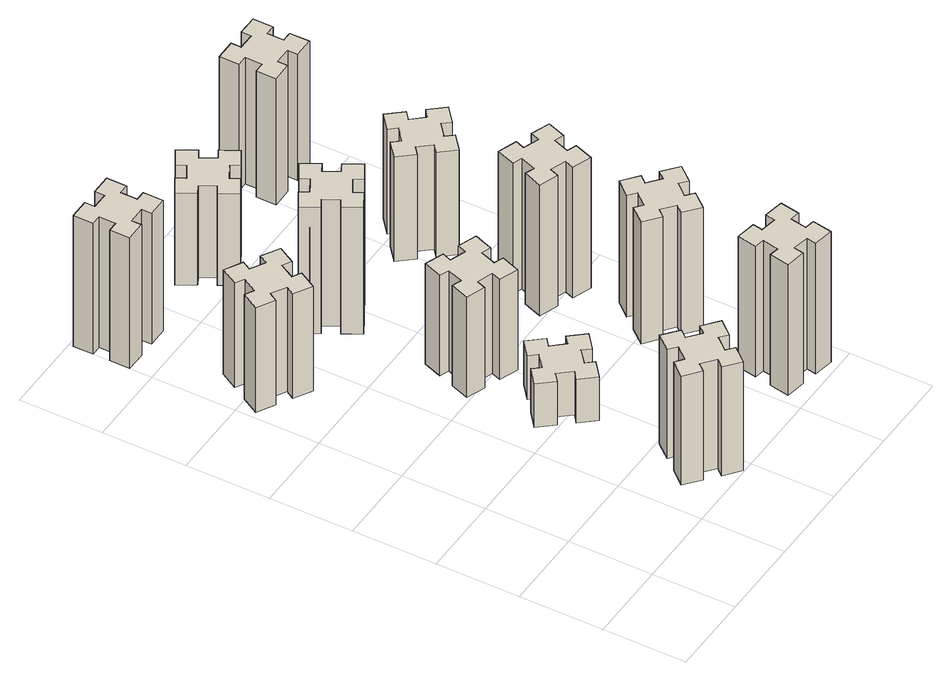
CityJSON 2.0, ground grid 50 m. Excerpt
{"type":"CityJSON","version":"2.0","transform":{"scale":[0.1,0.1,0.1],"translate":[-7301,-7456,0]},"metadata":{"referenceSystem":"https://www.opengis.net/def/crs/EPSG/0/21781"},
"CityObjects":{
"building1":{"type":"Building","attributes":{"class":"1000","function":"1000","usage":"1000","yearOfConstruction":2016,"roofType":"1000","measuredHeight":75,"storeysAboveGround":30,"storeysBelowGround":0},"geometry":[{"type":"Solid","lod":"1","boundaries":[[[[0,1,2,3,4,5,6,7,8,9,10,11,12,13,14,15,16,17,18,19]],[[17,16,20,21]],[[16,15,22,20]],[[15,14,23,22]],[[14,13,24,23]],[[13,12,25,24]],[[12,11,26,25]],[[11,10,27,26]],[[10,9,28,27]],[[9,8,29,28]],[[8,7,30,29]],[[7,6,31,30]],[[6,5,32,31]],[[5,4,33,32]],[[4,3,34,33]],[[3,2,35,34]],[[2,1,36,35]],[[1,0,37,36]],[[0,19,38,37]],[[19,18,39,38]],[[18,17,21,39]],[[24,25,26,27,28,29,30,31,32,33,34,35,36,37,38,39,21,20,22,23]]]]}]},
"building2":{"type":"Building","attributes":{"class":"1000","function":"1000","usage":"1000","yearOfConstruction":2016,"roofType":"1000","measuredHeight":72,"storeysAboveGround":30,"storeysBelowGround":0},"geometry":[{"type":"Solid","lod":"1","boundaries":[[[[40,41,42,43,44,45,46,47,48,49,50,51,52,53,54,55,56,57,58,59]],[[57,56,60,61]],[[56,55,62,60]],[[55,54,63,62]],[[54,53,64,63]],[[53,52,65,64]],[[52,51,66,65]],[[51,50,67,66]],[[50,49,68,67]],[[49,48,69,68]],[[48,47,70,69]],[[47,46,71,70]],[[46,45,72,71]],[[45,44,73,72]],[[44,43,74,73]],[[43,42,75,74]],[[42,41,76,75]],[[41,40,77,76]],[[40,59,78,77]],[[59,58,79,78]],[[58,57,61,79]],[[64,65,66,67,68,69,70,71,72,73,74,75,76,77,78,79,61,60,62,63]]]]}]},
"building3":{"type":"Building","attributes":{"class":"1000","function":"1000","usage":"1000","yearOfConstruction":2016,"roofType":"1000","measuredHeight":90,"storeysAboveGround":30,"storeysBelowGround":0},"geometry":[{"type":"Solid","lod":"1","boundaries":[[[[80,81,82,83,84,85,86,87,88,89,90,91,92,93,94,95,96,97,98,99]],[[97,96,100,101]],[[96,95,102,100]],[[95,94,103,102]],[[94,93,104,103]],[[93,92,105,104]],[[92,91,106,105]],[[91,90,107,106]],[[90,89,108,107]],[[89,88,109,108]],[[88,87,110,109]],[[87,86,111,110]],[[86,85,112,111]],[[85,84,113,112]],[[84,83,114,113]],[[83,82,115,114]],[[82,81,116,115]],[[81,80,117,116]],[[80,99,118,117]],[[99,98,119,118]],[[98,97,101,119]],[[104,105,106,107,108,109,110,111,112,113,114,115,116,117,118,119,101,100,102,103]]]]}]},
"building4":{"type":"Building","attributes":{"class":"1000","function":"1000","usage":"1000","yearOfConstruction":2016,"roofType":"1000","measuredHeight":30,"storeysAboveGround":30,"storeysBelowGround":0},"geometry":[{"type":"Solid","lod":"1","boundaries":[[[[120,121,122,123,124,125,126,127,128,129,130,131,132,133,134,135,136,137,138,139]],[[137,136,140,141]],[[136,135,142,140]],[[135,134,143,142]],[[134,133,144,143]],[[133,132,145,144]],[[132,131,146,145]],[[131,130,147,146]],[[130,129,148,147]],[[129,128,149,148]],[[128,127,150,149]],[[127,126,151,150]],[[126,125,152,151]],[[125,124,153,152]],[[124,123,154,153]],[[123,122,155,154]],[[122,121,156,155]],[[121,120,157,156]],[[120,139,158,157]],[[139,138,159,158]],[[138,137,141,159]],[[144,145,146,147,148,149,150,151,152,153,154,155,156,157,158,159,141,140,142,143]]]]}]},
"building5":{"type":"Building","attributes":{"class":"1000","function":"1000","usage":"1000","yearOfConstruction":2016,"roofType":"1000","measuredHeight":69,"storeysAboveGround":30,"storeysBelowGround":0},"geometry":[{"type":"Solid","lod":"1","boundaries":[[[[160,161,162,163,164,165,166,167,168,169,170,171,172,173,174,175,176,177,178,179]],[[177,176,180,181]],[[176,175,182,180]],[[175,174,183,182]],[[174,173,184,183]],[[173,172,185,184]],[[172,171,186,185]],[[171,170,187,186]],[[170,169,188,187]],[[169,168,189,188]],[[168,167,190,189]],[[167,166,191,190]],[[166,165,192,191]],[[165,164,193,192]],[[164,163,194,193]],[[163,162,195,194]],[[162,161,196,195]],[[161,160,197,196]],[[160,179,198,197]],[[179,178,199,198]],[[178,177,181,199]],[[184,185,186,187,188,189,190,191,192,193,194,195,196,197,198,199,181,180,182,183]]]]}]},
"building6":{"type":"Building","attributes":{"class":"1000","function":"1000","usage":"1000","yearOfConstruction":2016,"roofType":"1000","measuredHeight":87,"storeysAboveGround":30,"storeysBelowGround":0},"geometry":[{"type":"Solid","lod":"1","boundaries":[[[[200,201,202,203,204,205,206,207,208,209,210,211,212,213,214,215,216,217,218,219]],[[217,216,220,221]],[[216,215,222,220]],[[215,214,223,222]],[[214,213,224,223]],[[213,212,225,224]],[[212,211,226,225]],[[211,210,227,226]],[[210,209,228,227]],[[209,208,229,228]],[[208,207,230,229]],[[207,206,231,230]],[[206,205,232,231]],[[205,204,233,232]],[[204,203,234,233]],[[203,202,235,234]],[[202,201,236,235]],[[201,200,237,236]],[[200,219,238,237]],[[219,218,239,238]],[[218,217,221,239]],[[224,225,226,227,228,229,230,231,232,233,234,235,236,237,238,239,221,220,222,223]]]]}]},
"building7":{"type":"Building","attributes":{"class":"1000","function":"1000","usage":"1000","yearOfConstruction":2016,"roofType":"1000","measuredHeight":90,"storeysAboveGround":30,"storeysBelowGround":0},"geometry":[{"type":"Solid","lod":"1","boundaries":[[[[240,241,242,243,244,245,246,247,248,249,250,251,252,253,254,255,256,257,258,259]],[[257,256,260,261]],[[256,255,262,260]],[[255,254,263,262]],[[254,253,264,263]],[[253,252,265,264]],[[252,251,266,265]],[[251,250,267,266]],[[250,249,268,267]],[[249,248,269,268]],[[248,247,270,269]],[[247,246,271,270]],[[246,245,272,271]],[[245,244,273,272]],[[244,243,274,273]],[[243,242,275,274]],[[242,241,276,275]],[[241,240,277,276]],[[240,259,278,277]],[[259,258,279,278]],[[258,257,261,279]],[[264,265,266,267,268,269,270,271,272,273,274,275,276,277,278,279,261,260,262,263]]]]}]},
"building8":{"type":"Building","attributes":{"class":"1000","function":"1000","usage":"1000","yearOfConstruction":2016,"roofType":"1000","measuredHeight":63,"storeysAboveGround":30,"storeysBelowGround":0},"geometry":[{"type":"Solid","lod":"1","boundaries":[[[[280,281,282,283,284,285,286,287,288,289,290,291,292,293,294,295,296,297,298,299]],[[297,296,300,301]],[[296,295,302,300]],[[295,294,303,302]],[[294,293,304,303]],[[293,292,305,304]],[[292,291,306,305]],[[291,290,307,306]],[[290,289,308,307]],[[289,288,309,308]],[[288,287,310,309]],[[287,286,311,310]],[[286,285,312,311]],[[285,284,313,312]],[[284,283,314,313]],[[283,282,315,314]],[[282,281,316,315]],[[281,280,317,316]],[[280,299,318,317]],[[299,298,319,318]],[[298,297,301,319]],[[304,305,306,307,308,309,310,311,312,313,314,315,316,317,318,319,301,300,302,303]]]]}]},
"building9":{"type":"Building","attributes":{"class":"1000","function":"1000","usage":"1000","yearOfConstruction":2016,"roofType":"1000","measuredHeight":84,"storeysAboveGround":30,"storeysBelowGround":0},"geometry":[{"type":"Solid","lod":"1","boundaries":[[[[320,321,322,323,324,325,326,327,328,329,330,331,332,333,334,335,336,337,338,339]],[[337,336,340,341]],[[336,335,342,340]],[[335,334,343,342]],[[334,333,344,343]],[[333,332,345,344]],[[332,331,346,345]],[[331,330,347,346]],[[330,329,348,347]],[[329,328,349,348]],[[328,327,350,349]],[[327,326,351,350]],[[326,325,352,351]],[[325,324,353,352]],[[324,323,354,353]],[[323,322,355,354]],[[322,321,356,355]],[[321,320,357,356]],[[320,339,358,357]],[[339,338,359,358]],[[338,337,341,359]],[[344,345,346,347,348,349,350,351,352,353,354,355,356,357,358,359,341,340,342,343]]]]}]},
"building10":{"type":"Building","attributes":{"class":"1000","function":"1000","usage":"1000","yearOfConstruction":2016,"roofType":"1000","measuredHeight":90,"storeysAboveGround":30,"storeysBelowGround":0},"geometry":[{"type":"Solid","lod":"1","boundaries":[[[[360,361,362,363,364,365,366,367,368,369,370,371,372,373,374,375,376,377,378,379]],[[377,376,380,381]],[[376,375,382,380]],[[375,374,383,382]],[[374,373,384,383]],[[373,372,385,384]],[[372,371,386,385]],[[371,370,387,386]],[[370,369,388,387]],[[369,368,389,388]],[[368,367,390,389]],[[367,366,391,390]],[[366,365,392,391]],[[365,364,393,392]],[[364,363,394,393]],[[363,362,395,394]],[[362,361,396,395]],[[361,360,397,396]],[[360,379,398,397]],[[379,378,399,398]],[[378,377,381,399]],[[384,385,386,387,388,389,390,391,392,393,394,395,396,397,398,399,381,380,382,383]]]]}]},
"building11":{"type":"Building","attributes":{"class":"1000","function":"1000","usage":"1000","yearOfConstruction":2016,"roofType":"1000","measuredHeight":72,"storeysAboveGround":30,"storeysBelowGround":0},"geometry":[{"type":"Solid","lod":"1","boundaries":[[[[400,401,402,403,404,405,406,407,408,409,410,411,412,413,414,415,416,417,418,419]],[[417,416,420,421]],[[416,415,422,420]],[[415,414,423,422]],[[414,413,424,423]],[[413,412,425,424]],[[412,411,426,425]],[[411,410,427,426]],[[410,409,428,427]],[[409,408,429,428]],[[408,407,430,429]],[[407,406,431,430]],[[406,405,432,431]],[[405,404,433,432]],[[404,403,434,433]],[[403,402,435,434]],[[402,401,436,435]],[[401,400,437,436]],[[400,419,438,437]],[[419,418,439,438]],[[418,417,421,439]],[[424,425,426,427,428,429,430,431,432,433,434,435,436,437,438,439,421,420,422,423]]]]}]},
"building12":{"type":"Building","attributes":{"class":"1000","function":"1000","usage":"1000","yearOfConstruction":2016,"roofType":"1000","measuredHeight":87,"storeysAboveGround":30,"storeysBelowGround":0},"geometry":[{"type":"Solid","lod":"1","boundaries":[[[[440,441,442,443,444,445,446,447,448,449,450,451,452,453,454,455,456,457,458,459]],[[457,456,460,461]],[[456,455,462,460]],[[455,454,463,462]],[[454,453,464,463]],[[453,452,465,464]],[[452,451,466,465]],[[451,450,467,466]],[[450,449,468,467]],[[449,448,469,468]],[[448,447,470,469]],[[447,446,471,470]],[[446,445,472,471]],[[445,444,473,472]],[[444,443,474,473]],[[443,442,475,474]],[[442,441,476,475]],[[441,440,477,476]],[[440,459,478,477]],[[459,458,479,478]],[[458,457,461,479]],[[464,465,466,467,468,469,470,471,472,473,474,475,476,477,478,479,461,460,462,463]]]]}]}
},
"vertices":[
[806,193,0],[883,129,0],[844,83,0],[936,6,0],[1013,98,0],[967,136,0],[1032,213,0],[1078,174,0],[1155,266,0],[1063,343,0],[1024,297,0],[948,362,0],[986,408,0],[894,485,0],[817,393,0],[863,354,0],[799,278,0],[753,316,0],[676,224,0],[768,147,0],[799,278,750],[753,316,750],[863,354,750],[817,393,750],[894,485,750],[986,408,750],[948,362,750],[1024,297,750],[1063,343,750],[1155,266,750],[1078,174,750],[1032,213,750],[967,136,750],[1013,98,750],[936,6,750],[844,83,750],[883,129,750],[806,193,750],[768,147,750],[676,224,750],
[346,2367,0],[396,2454,0],[448,2424,0],[508,2528,0],[404,2588,0],[374,2536,0],[287,2586,0],[317,2638,0],[213,2698,0],[153,2594,0],[205,2564,0],[155,2477,0],[103,2507,0],[43,2403,0],[147,2343,0],[177,2395,0],[264,2345,0],[234,2293,0],[338,2233,0],[398,2337,0],[264,2345,720],[234,2293,720],[177,2395,720],[147,2343,720],[43,2403,720],[103,2507,720],[155,2477,720],[205,2564,720],[153,2594,720],[213,2698,720],[317,2638,720],[287,2586,720],[374,2536,720],[404,2588,720],[508,2528,720],[448,2424,720],[396,2454,720],[346,2367,720],[398,2337,720],[338,2233,720],
[285,3255,0],[285,3355,0],[345,3355,0],[345,3475,0],[225,3475,0],[225,3415,0],[125,3415,0],[125,3475,0],[5,3475,0],[5,3355,0],[65,3355,0],[65,3255,0],[5,3255,0],[5,3135,0],[125,3135,0],[125,3195,0],[225,3195,0],[225,3135,0],[345,3135,0],[345,3255,0],[225,3195,900],[225,3135,900],[125,3195,900],[125,3135,900],[5,3135,900],[5,3255,900],[65,3255,900],[65,3355,900],[5,3355,900],[5,3475,900],[125,3475,900],[125,3415,900],[225,3415,900],[225,3475,900],[345,3475,900],[345,3355,900],[285,3355,900],[285,3255,900],[345,3255,900],[345,3135,900],
[883,1202,0],[806,1137,0],[768,1183,0],[676,1106,0],[753,1014,0],[799,1053,0],[863,976,0],[817,938,0],[894,846,0],[986,923,0],[948,969,0],[1024,1033,0],[1063,987,0],[1155,1064,0],[1078,1156,0],[1032,1118,0],[967,1194,0],[1013,1233,0],[936,1325,0],[844,1248,0],[967,1194,300],[1013,1233,300],[1032,1118,300],[1078,1156,300],[1155,1064,300],[1063,987,300],[1024,1033,300],[948,969,300],[986,923,300],[894,846,300],[817,938,300],[863,976,300],[799,1053,300],[753,1014,300],[676,1106,300],[768,1183,300],[806,1137,300],[883,1202,300],[844,1248,300],[936,1325,300],
[1002,1541,0],[1036,1635,0],[1092,1614,0],[1133,1727,0],[1020,1768,0],[1000,1712,0],[906,1746,0],[927,1802,0],[814,1843,0],[773,1730,0],[829,1710,0],[795,1616,0],[739,1637,0],[697,1524,0],[810,1483,0],[831,1539,0],[925,1505,0],[904,1449,0],[1017,1407,0],[1058,1520,0],[925,1505,690],[904,1449,690],[831,1539,690],[810,1483,690],[697,1524,690],[739,1637,690],[795,1616,690],[829,1710,690],[773,1730,690],[814,1843,690],[927,1802,690],[906,1746,690],[1000,1712,690],[1020,1768,690],[1133,1727,690],[1092,1614,690],[1036,1635,690],[1002,1541,690],[1058,1520,690],[1017,1407,690],
[927,2345,0],[1014,2395,0],[1044,2343,0],[1148,2403,0],[1088,2507,0],[1036,2477,0],[986,2564,0],[1038,2594,0],[978,2698,0],[874,2638,0],[904,2586,0],[817,2536,0],[787,2588,0],[683,2528,0],[743,2424,0],[795,2454,0],[845,2367,0],[793,2337,0],[853,2233,0],[957,2293,0],[845,2367,870],[793,2337,870],[795,2454,870],[743,2424,870],[683,2528,870],[787,2588,870],[817,2536,870],[904,2586,870],[874,2638,870],[978,2698,870],[1038,2594,870],[986,2564,870],[1036,2477,870],[1088,2507,870],[1148,2403,870],[1044,2343,870],[1014,2395,870],[927,2345,870],[957,2293,870],[853,2233,870],
[1824,345,0],[1725,362,0],[1736,421,0],[1617,442,0],[1597,324,0],[1656,314,0],[1638,215,0],[1579,226,0],[1558,107,0],[1677,87,0],[1687,146,0],[1785,128,0],[1775,69,0],[1893,48,0],[1914,167,0],[1855,177,0],[1872,275,0],[1931,265,0],[1952,383,0],[1834,404,0],[1872,275,900],[1931,265,900],[1855,177,900],[1914,167,900],[1893,48,900],[1775,69,900],[1785,128,900],[1687,146,900],[1677,87,900],[1558,107,900],[1579,226,900],[1638,215,900],[1656,314,900],[1597,324,900],[1617,442,900],[1736,421,900],[1725,362,900],[1824,345,900],[1834,404,900],[1952,383,900],
[1036,3217,0],[986,3304,0],[1038,3334,0],[978,3438,0],[874,3378,0],[904,3326,0],[817,3276,0],[787,3328,0],[683,3268,0],[743,3164,0],[795,3194,0],[845,3107,0],[793,3077,0],[853,2973,0],[957,3033,0],[927,3085,0],[1014,3135,0],[1044,3083,0],[1148,3143,0],[1088,3247,0],[1014,3135,630],[1044,3083,630],[927,3085,630],[957,3033,630],[853,2973,630],[793,3077,630],[845,3107,630],[795,3194,630],[743,3164,630],[683,3268,630],[787,3328,630],[817,3276,630],[904,3326,630],[874,3378,630],[978,3438,630],[1038,3334,630],[986,3304,630],[1036,3217,630],[1088,3247,630],[1148,3143,630],
[1807,876,0],[1872,953,0],[1918,914,0],[1995,1006,0],[1903,1083,0],[1864,1037,0],[1788,1102,0],[1826,1148,0],[1734,1225,0],[1657,1133,0],[1703,1094,0],[1639,1018,0],[1593,1056,0],[1516,964,0],[1608,887,0],[1646,933,0],[1723,869,0],[1684,823,0],[1776,746,0],[1853,838,0],[1723,869,840],[1684,823,840],[1646,933,840],[1608,887,840],[1516,964,840],[1593,1056,840],[1639,1018,840],[1703,1094,840],[1657,1133,840],[1734,1225,840],[1826,1148,840],[1788,1102,840],[1864,1037,840],[1903,1083,840],[1995,1006,840],[1918,914,840],[1872,953,840],[1807,876,840],[1853,838,840],[1776,746,840],
[1740,1712,0],[1646,1746,0],[1667,1802,0],[1554,1843,0],[1513,1730,0],[1569,1710,0],[1535,1616,0],[1479,1637,0],[1437,1524,0],[1550,1483,0],[1571,1539,0],[1665,1505,0],[1644,1449,0],[1757,1407,0],[1798,1520,0],[1742,1541,0],[1776,1635,0],[1832,1614,0],[1873,1727,0],[1760,1768,0],[1776,1635,900],[1832,1614,900],[1742,1541,900],[1798,1520,900],[1757,1407,900],[1644,1449,900],[1665,1505,900],[1571,1539,900],[1550,1483,900],[1437,1524,900],[1479,1637,900],[1535,1616,900],[1569,1710,900],[1513,1730,900],[1554,1843,900],[1667,1802,900],[1646,1746,900],[1740,1712,900],[1760,1768,900],[1873,1727,900],
[1539,2333,0],[1603,2256,0],[1557,2218,0],[1634,2126,0],[1726,2203,0],[1688,2249,0],[1764,2313,0],[1803,2267,0],[1895,2344,0],[1818,2436,0],[1772,2398,0],[1707,2474,0],[1753,2513,0],[1676,2605,0],[1584,2528,0],[1623,2482,0],[1546,2417,0],[1508,2463,0],[1416,2386,0],[1493,2294,0],[1546,2417,720],[1508,2463,720],[1623,2482,720],[1584,2528,720],[1676,2605,720],[1753,2513,720],[1707,2474,720],[1772,2398,720],[1818,2436,720],[1895,2344,720],[1803,2267,720],[1764,2313,720],[1688,2249,720],[1726,2203,720],[1634,2126,720],[1557,2218,720],[1603,2256,720],[1539,2333,720],[1493,2294,720],[1416,2386,720],
[1605,3195,0],[1705,3195,0],[1705,3135,0],[1825,3135,0],[1825,3255,0],[1765,3255,0],[1765,3355,0],[1825,3355,0],[1825,3475,0],[1705,3475,0],[1705,3415,0],[1605,3415,0],[1605,3475,0],[1485,3475,0],[1485,3355,0],[1545,3355,0],[1545,3255,0],[1485,3255,0],[1485,3135,0],[1605,3135,0],[1545,3255,870],[1485,3255,870],[1545,3355,870],[1485,3355,870],[1485,3475,870],[1605,3475,870],[1605,3415,870],[1705,3415,870],[1705,3475,870],[1825,3475,870],[1825,3355,870],[1765,3355,870],[1765,3255,870],[1825,3255,870],[1825,3135,870],[1705,3135,870],[1705,3195,870],[1605,3195,870],[1605,3135,870],[1485,3135,870]
]}
